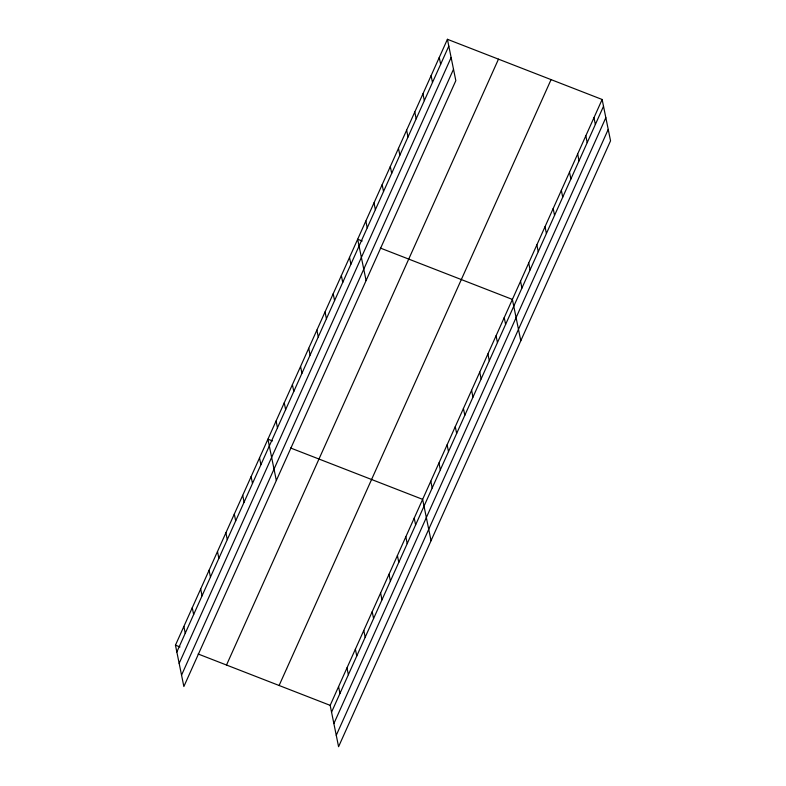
<?xml version="1.0" encoding="UTF-8"?>
<svg xmlns="http://www.w3.org/2000/svg" width="786" height="786" viewBox="0 0 786 786"><rect width="100%" height="100%" fill="white"/><g stroke="black" fill="none" stroke-linecap="round" stroke-linejoin="round"><path stroke-width="1.18" d="M447.421 39.3L455.831 80.644L183.865 686.522L175.455 645.178L447.421 39.3L602.135 99.478L610.545 140.822L338.579 746.7L330.169 705.356L602.135 99.478M176.84 651.987L448.806 46.109M179.159 663.384L451.125 57.506M181.546 675.125L453.512 69.247M226.506 665.035L498.481 59.156M279.109 685.5L551.074 79.622M331.554 712.165L603.52 106.287M333.873 723.562L605.839 117.684M336.261 735.303L608.226 129.425M362.208 241.007L357.669 239.239L366.089 280.582M380.365 248.062L512.384 299.417L520.794 340.76M272.467 440.946L267.928 439.178L276.338 480.521M290.614 448L422.632 499.356L431.042 540.699M175.455 645.178L179.994 646.937M198.151 654.001L330.169 705.356M593.97 117.654L595.356 124.463M585.816 135.831L587.201 142.639M577.661 154.007L579.046 160.816M569.496 172.183L570.882 178.992M561.342 190.359L562.727 197.168M553.177 208.536L554.562 215.344M545.022 226.712L546.408 233.521M536.858 244.888L538.243 251.697M528.703 263.064L530.088 269.873M520.538 281.241L521.933 288.049M504.229 317.593L505.614 324.402M496.064 335.769L497.45 342.578M439.266 57.476L440.651 64.285M487.91 353.946L489.295 360.754M431.101 75.653L432.487 82.461M479.745 372.122L481.13 378.931M422.947 93.829L424.332 100.637M471.59 390.298L472.976 397.107M414.782 112.005L416.177 118.814M463.426 408.474L464.811 415.283M406.627 130.181L408.013 136.99M455.271 426.651L456.656 433.459M398.473 148.358L399.858 155.166M447.116 444.827L448.501 451.636M390.308 166.534L391.693 173.342M438.952 463.003L440.337 469.812M382.153 184.71L383.539 191.519M430.797 481.179L432.182 487.988M373.989 202.886L375.374 209.695M365.834 221.062L367.219 227.871M414.232 518.082L415.617 524.901M349.515 257.415L350.9 264.224M405.822 536.809L407.207 543.627M341.36 275.591L342.745 282.4M397.411 555.535L398.797 562.354M333.195 293.767L334.581 300.576M389.011 574.261L390.396 581.08M325.04 311.944L326.426 318.752M380.601 592.988L381.986 599.806M316.876 330.12L318.261 336.929M372.2 611.714L373.586 618.533M308.721 348.296L310.106 355.105M363.79 630.451L365.176 637.259M300.557 366.473L301.942 373.281M355.38 649.177L356.765 655.986M292.402 384.649L293.787 391.457M346.98 667.904L348.365 674.712M284.247 402.825L285.632 409.634M338.57 686.63L339.955 693.439M276.083 421.001L277.468 427.81M259.518 457.904L260.903 464.713M251.107 476.63L252.493 483.449M242.707 495.357L244.092 502.175M234.297 514.083L235.682 520.902M225.896 532.81L227.282 539.628M217.486 551.536L218.872 558.355M209.076 570.263L210.461 577.081M200.676 588.999L202.061 595.808M192.265 607.725L193.651 614.534M183.865 626.452L185.25 633.261"/></g></svg>
